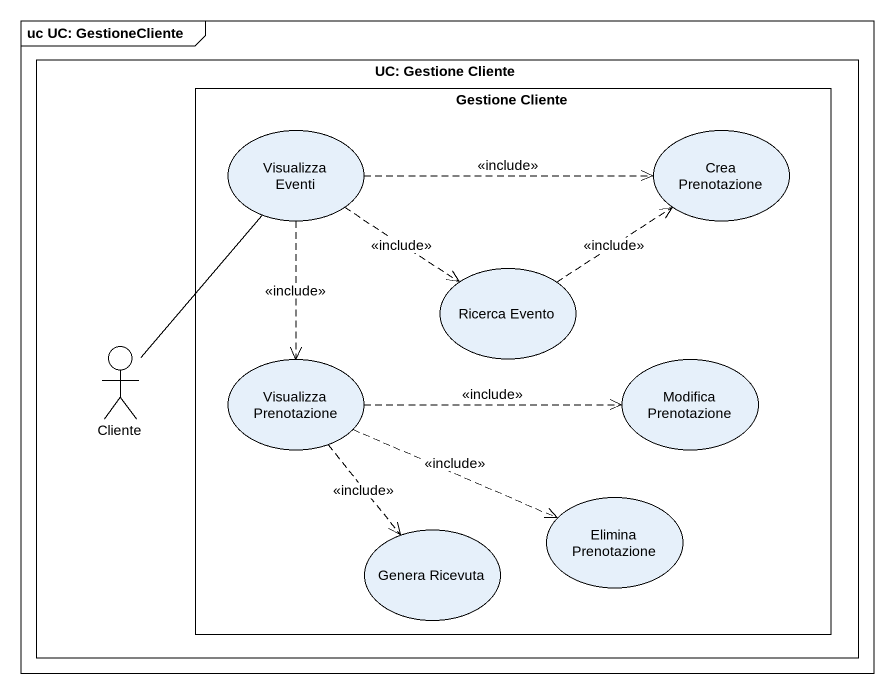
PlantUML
@startuml
mainframe uc UC: GestioneCliente
rectangle "UC: Gestione Cliente" as UC_Gestione_Cliente {
  rectangle "Gestione Cliente" as Gestione_Cliente {
    usecase "Visualizza Eventi" as Visualizza_Eventi
    usecase "Crea Prenotazione" as Crea_Prenotazione
    usecase "Ricerca Evento" as Ricerca_Evento
    usecase "Visualizza Prenotazione" as Visualizza_Prenotazione
    usecase "Modifica Prenotazione" as Modifica_Prenotazione
    usecase "Elimina Prenotazione" as Elimina_Prenotazione
    usecase "Genera Ricevuta" as Genera_Ricevuta
  }
  actor Cliente
}
Visualizza_Eventi .right.> Crea_Prenotazione : <<include>>
Visualizza_Eventi ..> Ricerca_Evento : <<include>>
Visualizza_Eventi ..> Visualizza_Prenotazione : <<include>>
Ricerca_Evento .up.> Crea_Prenotazione : <<include>>
Cliente -up- Visualizza_Eventi
Visualizza_Prenotazione .right.> Modifica_Prenotazione : <<include>>
Visualizza_Prenotazione .right.> Elimina_Prenotazione : <<include>>
Visualizza_Prenotazione ..> Genera_Ricevuta : <<include>>
@enduml
